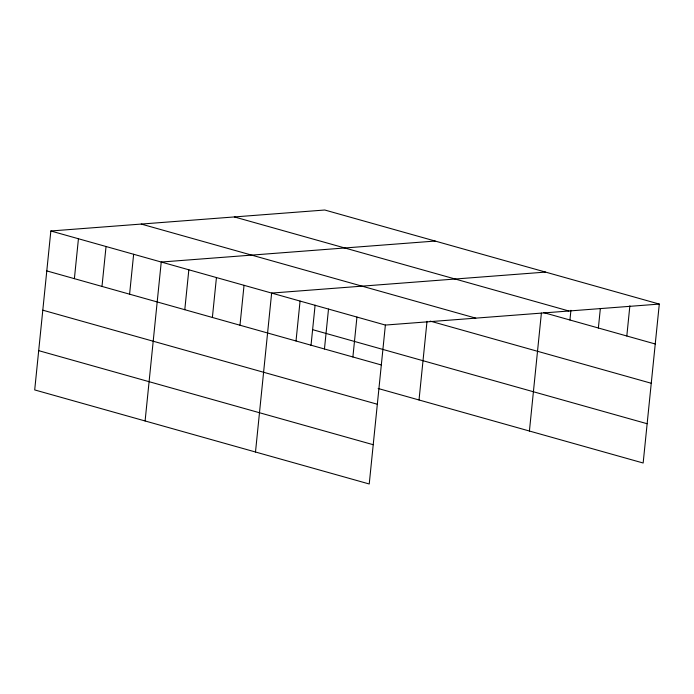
<?xml version="1.0" encoding="UTF-8"?>
<svg xmlns="http://www.w3.org/2000/svg" width="694" height="694" viewBox="0 0 694 694"><rect width="100%" height="100%" fill="white"/><g stroke="black" fill="none" stroke-linecap="round" stroke-linejoin="round"><path stroke-width="1.04" d="M659.3 304.076L324.766 210.013L50.844 230.989L34.7 389.924L369.234 483.987L385.378 325.061L659.3 304.076L643.156 463.011L378.135 388.484M74.388 278.667L78.439 238.753M101.992 286.422L106.043 246.509M129.587 294.187L133.638 254.273M145.098 420.963L161.242 262.037L435.164 241.052M184.786 309.706L188.837 269.793M212.381 317.47L216.441 277.557M239.985 325.226L244.036 285.321M255.496 452.011L271.64 293.076L545.562 272.091M296.017 340.988L300.068 301.075M310.99 345.586L315.102 305.169M324.454 348.978L328.505 309.073M352.89 356.976L356.942 317.063M419.02 399.978L427.01 321.305M529.418 431.026L541.398 313.063M569.939 320.003L570.928 310.296M598.375 328.002L600.345 308.578M626.812 335.991L629.874 305.794M234.372 216.936L568.906 310.999M543.532 312.578L655.249 343.99M141.238 224.067L475.772 318.138M430.185 321.105L651.258 383.262M50.844 230.989L385.378 325.061M312.612 329.667L647.146 423.73M46.793 270.903L381.327 364.975M42.802 310.183L377.336 404.246M38.691 350.644L373.225 444.715"/></g></svg>
